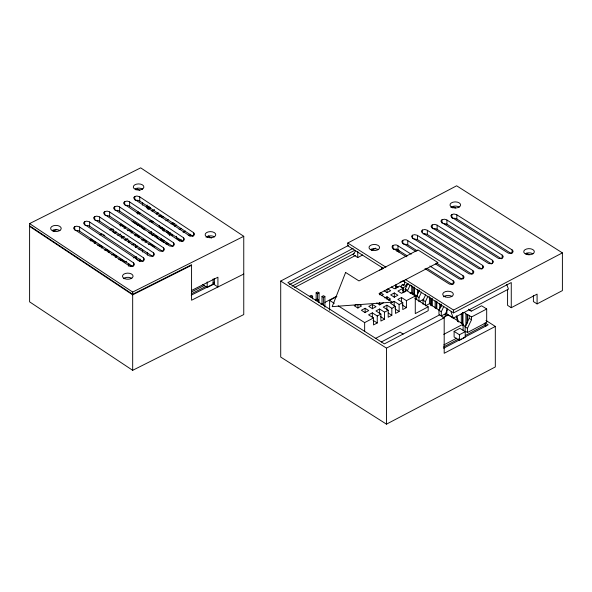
<?xml version="1.0" encoding="UTF-8"?>
<svg xmlns="http://www.w3.org/2000/svg" width="592" height="592" viewBox="0 0 592 592"><rect width="100%" height="100%" fill="white"/><g stroke="black" fill="none" stroke-linecap="round" stroke-linejoin="round"><path stroke-width="0.89" d="M136.338 223.954L136.345 223.857A1.029 0.636 -56.4 0 1 136.441 223.495M138.136 225.145L138.143 225.049A1.029 0.636 -56.4 0 1 138.239 224.694M139.934 226.336L139.941 226.24A1.029 0.636 -56.4 0 1 139.993 226.003M140.607 226.788L140.615 226.692A1.029 0.636 -56.4 0 1 140.667 226.455M141.732 227.528L141.732 227.439A1.029 0.636 -56.4 0 1 141.791 227.195M142.406 227.979L142.406 227.883A1.029 0.636 -56.4 0 1 142.465 227.646M405.372 291.434L405.372 288.918L407.955 283.472M410.256 284.93L407.681 290.376L405.372 288.918M416.664 299.434L416.664 296.074L419.24 290.635M423.776 299.204L418.966 301.728L418.966 297.539L421.548 292.093M423.08 304.384L423.08 300.188L425.655 294.742M430.51 304.399L429.429 303.718L425.382 305.842L425.382 301.654L427.957 296.207M348.54 245.406L280.712 281.052L280.712 357.072L386.48 424.153L495.319 366.944L495.319 326.421L444.192 353.298L444.192 317.8L438.975 314.463L438.975 310.275L441.558 304.828M446.094 313.397L441.284 315.928L441.284 311.732L443.859 306.286M445.214 316.742L445.214 314.226L447.419 309.557M468.464 309.187L471.491 311.103L481.614 305.783L486.683 308.994L486.683 322.411L467.443 332.519L465.142 331.061L465.142 326.865L469.19 318.311L469.19 315.514M467.443 332.519L467.443 328.331L471.498 319.769L471.498 316.979L467.576 314.493L467.073 314.759L464.35 312.45M169.541 235.705L170.296 232.76M401.317 287.409L401.79 287.298M355.392 251.171L353.143 254.641L357.753 257.564L362.644 254.997M406.297 256.758L393.066 248.366C389.418 245.821 396.152 243.586 397.965 245.791L411.196 254.183M416.095 251.607L402.863 243.216C399.215 240.67 405.942 238.435 407.762 240.641L463.018 275.687C466.666 278.233 459.94 280.467 458.119 278.262L435.549 263.951M412.594 235.187L414.592 234.654L417.227 235.276L472.816 270.537C476.464 273.09 469.73 275.324 467.917 273.112L412.313 237.858L411.484 236.282L412.594 235.187L412.594 238.539M422.392 230.036L424.856 229.511L427.024 230.125L482.613 265.394C486.261 267.939 479.527 270.174 477.714 267.969L422.111 232.708L421.282 231.139L422.392 230.036L422.392 232.552M432.19 224.893L434.654 224.368L436.815 224.982L492.403 260.243C496.052 262.789 489.325 265.024 487.505 262.818L431.908 227.557L431.05 226.262L432.19 224.893L432.19 228.246M441.98 219.743L444.451 219.218L446.612 219.832L502.201 255.093C505.849 257.638 499.123 259.873 497.302 257.668L441.699 222.414L440.848 221.112L441.98 219.743L441.98 223.095M451.888 214.541L453.886 214.001L456.521 214.622L512.11 249.891C515.758 252.436 509.024 254.671 507.211 252.466L451.607 217.205L450.778 215.636L451.888 214.541L451.888 217.893M74.703 226.677L76.716 226.166L79.328 226.825L133.503 262.811C137.033 265.431 130.27 267.54 128.501 265.327L74.311 229.341L73.512 228.031L74.703 226.677L74.703 230.029M84.7 221.66L86.713 221.149L89.325 221.808L143.501 257.794C147.031 260.413 140.267 262.522 138.498 260.302L84.308 224.324L83.509 223.014L84.7 221.66L84.7 225.012M94.698 216.642L96.711 216.132L99.323 216.79L153.498 252.777C157.028 255.396 150.272 257.505 148.496 255.285L94.306 219.306L93.543 217.723L94.698 216.642L94.698 219.995M104.695 211.625L107.182 211.129L109.32 211.773L163.496 247.759C167.025 250.379 160.269 252.488 158.493 250.268L104.303 214.289L103.541 212.706L104.695 211.625L104.695 214.977M114.693 206.608L117.179 206.112L119.318 206.756L173.493 242.742C177.023 245.362 170.267 247.471 168.491 245.251L114.3 209.272L113.501 207.955L114.693 206.608L114.693 209.96M124.69 201.591L127.176 201.095L129.315 201.739L183.49 237.725C187.02 240.345 180.264 242.454 178.488 240.234L124.298 204.255L123.499 202.938L124.69 201.591L124.69 204.943M134.798 196.514L136.811 196.004L139.423 196.662L193.599 232.656C197.129 235.276 190.372 237.377 188.596 235.165L134.406 199.178L133.644 197.595L134.798 196.514L134.798 199.867M383.564 268.487L347.793 245.798L347.793 243.009L456.632 185.799L562.4 252.88L562.4 290.605L537.085 303.911L533.399 301.572L533.399 295.349M353.18 248.314L287.853 282.643L384.4 343.878L439.582 314.877M289.488 284.582L354.808 250.253M292.085 286.136L354.142 253.524M294.394 287.594L355.733 255.359M371.606 250.283L375.683 248.137M452.31 207.866L453.938 207.015L455.485 207.992M316.15 299.863L316.15 292.759L317.667 291.967L319.051 292.84L319.051 302.601M396.877 251.378L398.771 250.379L398.771 252.118M312.62 296.222L311.103 297.021L309.72 296.141L311.237 295.341L312.62 296.222L312.62 298.879M316.15 292.759L317.534 293.639L319.051 292.84M322.004 304.458L322.004 296.474L323.521 295.674L324.904 296.555L324.904 307.204M318.474 299.929L316.957 300.729L315.573 299.855L317.09 299.056L318.474 299.929L318.474 302.593M322.004 296.474L323.387 297.354L324.904 296.555M381.744 268.931L380.227 269.73A1.502 0.866 0 0 0 379.827 270.278M320.923 304.503L322.559 303.644M325.008 302.357L336.441 296.348M329.626 310.26L329.626 300.396L336.87 296.585M356.443 304.525L354.194 305.701L357.79 307.981L361.534 306.012L359.381 304.643M400.044 282.295L402.316 281.096M381.218 295.667L383.409 294.52L380.53 292.7M402.619 284.537A1.709 1.036 -57.6 0 1 402.664 284.878L403.677 284.345M401.05 286.794A1.709 1.036 -57.6 0 1 402.316 284.73A1.709 1.036 -57.6 0 1 403.581 285.462L404.595 284.93L404.595 280.741M405.794 285.374A1.369 0.755 62.3 0 0 406.6 284.774L408.029 284.019M402.508 288.045L406.09 286.158L406.127 284.885L406.6 284.774M365.131 308.291L361.386 310.26L364.983 312.539L368.727 310.571L365.131 308.291L365.131 312.657M372.42 304.466L368.779 306.375L372.368 308.661L376.016 306.745L372.42 304.466L372.42 308.832M384.815 297.946L387.005 296.799L390.594 299.078L388.411 300.225M394.294 292.966L390.646 294.883L394.242 297.162L397.883 295.245L394.294 292.966L394.294 297.332M403.152 292.677L403.152 288.311L397.935 291.049L401.531 293.336L406.748 290.591L415.273 296L415.273 313.605L428.179 306.819L428.179 310.733L375.239 338.557M403.818 289.177L402.871 289.673L402.871 290.79L403.818 290.295L403.818 289.177L402.553 288.371M383.305 302.912L379.664 304.828L376.786 303M372.324 312.85L368.572 314.826L373.508 317.948L373.508 324.934L377.252 322.966L377.252 315.98L372.324 312.85L372.324 317.223M379.613 309.024L375.964 310.941L380.9 314.063L380.9 321.049L384.541 319.14L384.541 312.147L379.613 309.024L379.613 313.39M386.902 305.191L383.253 307.107L388.189 310.23L388.189 317.223L391.83 315.307L391.83 308.321L386.902 305.191L386.902 309.557M394.191 301.358L390.542 303.274L395.478 306.404L395.478 313.39L399.119 311.473L399.119 304.488L394.191 301.358L394.191 306.597M401.48 297.524L397.839 299.441L402.767 302.571L402.767 309.557L406.415 307.64L406.415 300.655L401.48 297.524L401.48 301.898M410.108 293.292L411.729 292.441L412.802 293.121M412.839 286.572L412.839 293.728L413.342 293.462M412.839 293.728L417.256 295.948M338.187 305.82L364.65 322.603L373.508 317.948M377.252 315.98L380.9 314.063M384.541 312.147L388.189 310.23M391.83 308.321L395.478 306.404M399.119 304.488L402.767 302.571M406.415 300.655L415.273 296M430.539 297.85L430.539 305.006L431.043 304.739M430.539 305.006L435.653 307.662L435.15 307.929L435.15 300.773M435.15 307.929L439.575 310.141M381.352 341.961L400.066 332.119L403.137 334.073M405.342 279.505L453.561 310.082L562.4 252.88M442.749 317.815L448.403 314.848L463.114 324.179L463.114 330.373M280.712 281.052L386.48 348.133L444.192 317.8M403.011 280.815L453.561 312.879L511.266 282.547L511.266 307.699L537.085 294.128L537.085 303.911M446.871 307.973L446.871 314.086L453.272 318.141L508.447 289.14L506.759 284.397M471.498 316.979L486.683 308.994M443.734 334.362L463.114 324.179M462.463 325.252L462.974 324.986L465.734 326.74M454.108 331.394L459.925 328.331L465.223 331.698L465.223 337.285L459.407 340.341L454.108 336.981L454.108 331.394L459.407 334.754L459.407 340.341M459.407 334.754L465.223 331.698M443.734 344.981L456.654 338.195M443.304 347.082L458.822 338.927M465.349 335.494L485.766 324.764L485.766 326.555M443.63 348.244L461.449 338.876M463.07 338.025L488.185 324.83L485.07 322.855M29.6 223.598L140.681 167.847L243.756 236.304L243.756 314.567L132.675 370.311L29.6 301.853L29.6 223.598L132.675 292.056L132.675 370.311M53.443 231.25L56.743 229.592M135.938 189.847L137.588 189.018L139.897 190.55M146.513 207.415L148.977 206.179M136.959 212.735L138.506 211.958L138.506 212.513L139.86 213.409L139.86 212.854L137.529 214.015M147.171 208.073L148.77 207.267M147.941 209.316L150.405 208.081M99.856 234.883L102.083 233.759M89.88 239.975L91.538 239.146M109.727 230.022L112.206 228.778M119.643 225.041L121.301 224.213M152.092 210.9L154.475 209.701M154.305 210.182L152.825 210.922A2.93 1.806 -56.4 0 1 152.166 211.67M94.202 243.319L95.734 242.55L90.924 239.36L90.924 241.107M114.33 233.218L116.565 232.094M124.002 228.364L125.489 227.617L120.687 224.427L120.687 226.174M158.123 212.72L156.643 213.46A2.93 1.806 -56.4 0 1 156.214 213.978M156.584 213.882L158.175 213.083M97.702 245.643L99.234 244.881L102.734 247.204L101.21 247.974M117.83 235.542L120.812 234.047M127.502 230.688L128.997 229.94L132.497 232.271L131.01 233.019M158.715 216.48L161.187 215.244M149.206 221.771L151.537 220.609L152.884 221.504L152.884 222.059L151.537 221.164L149.983 221.719M151.33 222.281L152.884 221.504M121.338 237.873L124.313 236.378M161.786 217.56L163.429 216.731M104.71 250.298L106.242 249.535L109.742 251.859L108.218 252.629M124.838 240.197L127.813 238.702M134.51 235.342L135.997 234.595L139.505 236.926L138.017 237.673M165.819 220.779L168.261 219.551M128.346 242.528L130.573 241.403M170.984 223.946L173.375 222.747M111.718 254.952L113.25 254.183L116.75 256.514L115.218 257.283M131.846 244.851L134.081 243.734M141.518 239.997L143.005 239.249L146.513 241.573L145.025 242.32M153.957 233.707L151.759 234.809C151.286 231.724 150.99 235.712 153.713 235.586M172.575 224.546L174.958 223.347M174.359 226.181L176.742 224.982M135.353 247.175L137.581 246.057M118.726 259.607L120.25 258.837L125.06 262.034L126.547 261.287M138.854 249.506L141.088 248.381M148.525 244.651L150.013 243.904L154.815 247.093M179.065 229.578L181.515 228.349M159.884 239.79L161.535 238.961M163.111 240.004L162.593 240.263L163.71 241.011L164.228 240.752M183.069 232.286L185.518 231.058M133.244 257.927L136.219 256.432L136.219 259.052M188.241 235.446L190.624 234.254M189.825 236.045L191.416 235.253M130.27 266.407L131.757 265.66M132.675 292.056L243.756 236.304M191.571 265.29L132.675 294.853L29.6 226.396M191.571 290.45L217.923 277.219L217.923 287.002L214.334 284.619L214.334 278.388M191.445 291.915L204.632 285.292M191.283 293.824L206.164 286.358M212.78 283.043L214.43 282.214M191.216 295.171L214.363 283.553M202.767 284.537L207.2 287.483L213.142 284.5L213.142 278.906M243.756 274.037L191.571 300.225L191.571 264.735L132.675 294.291L29.6 225.833M146.89 207.94L149.302 206.867M148.237 208.828L150.649 207.762M159.914 216.591L161.52 215.873M161.261 217.479L162.867 216.768M393.325 249.498L395.471 249.151L397.254 249.572L407.303 255.907M136.959 213.068L138.506 212.513M452.577 218.404L454.826 218.256L456.521 218.818L511.325 253.591M432.878 228.764L435.12 228.608L436.815 229.171L491.626 263.943M423.08 233.907L424.856 233.707L427.024 234.321L481.829 269.094M403.492 244.207L407.052 244.422L417.101 250.756M135.501 200.392L137.751 200.266L139.423 200.858L192.829 236.334M125.393 205.468L127.176 205.291L129.315 205.927L182.721 241.41M115.396 210.486L117.645 210.36L119.318 210.944L172.723 246.427M95.401 220.52L97.65 220.394L99.323 220.979L152.729 256.462M85.403 225.537L87.653 225.411L89.325 226.003L142.731 261.479M75.406 230.554L77.656 230.429L79.328 231.021L132.734 266.496M443.082 223.502L446.612 224.02L501.424 258.793M413.697 238.946L417.227 239.471L472.039 274.237M105.805 215.399L109.32 215.962L162.726 251.445M381.973 267.747L381.529 267.88L381.514 269.508M429.873 266.03L453.22 280.837C456.869 283.383 450.142 285.618 448.322 283.413L424.975 268.605M526.784 253.213L529.107 254.686M511.266 307.699L507.581 305.361L507.581 289.473M436.556 263.1L461.464 278.891M396.47 248.914L398.771 250.379M426.758 268.25L452.443 284.537M468.849 309.631L471.188 311.111M485.98 320.494L495.319 326.421M484.204 323.772L485.766 324.764M469.19 318.311L471.498 319.769M347.793 243.009L385.903 267.17M402.664 284.878L403.581 285.462M416.664 296.074L418.966 297.539M423.08 300.188L425.382 301.654M438.975 310.275L441.284 311.732M445.214 314.226L447.515 315.684M465.142 326.865L467.443 328.331M403.152 288.311L399.556 286.032L394.339 288.77L391.467 286.95M396.033 285.958L398.105 287.275M395.493 286.091L397.824 287.571M402.493 290.531L404.832 292.011M414.948 298.427L428.179 306.819M387.819 288.866L390.698 290.687L387.05 292.603L384.178 290.783M402.183 304.961L406.415 307.64M394.894 308.795L399.119 311.473M388.308 313.072L391.83 315.307M380.316 316.454L384.541 319.14M373.027 320.287L377.252 322.966M329.626 300.396L334.295 303.356M208.303 235.986L211.374 238.028M161.535 228.342L159.292 226.847L159.292 225.448M170.296 234.158L172.538 235.646L172.538 234.254M178.784 239.849L176.542 238.354L176.542 236.26M168.409 244.148L166.16 242.661L166.16 244.341M133.844 221.978L144.626 229.141M131.994 221.393L138.032 225.404M141.54 227.735L145.04 230.059M148.548 232.382L152.048 234.713M156.31 237.54L163.858 242.557M103.459 234.669L104.828 235.586M136.508 259.274L139.941 261.553L139.941 258.933M451.023 311.821L453.272 318.141M456.795 315.854L458.363 322.063M456.284 316.113L457.631 321.441M512.11 249.891L512.11 253.243M502.201 255.093L502.201 258.445M492.403 260.243L492.403 263.595M482.613 265.394L482.613 268.746M472.816 270.537L472.816 273.896M467.576 314.493L467.576 322.544M467.073 314.759L467.073 323.706M465.919 314.026L465.919 325.652M463.018 275.687L463.018 279.039M462.974 312.465L462.974 324.986M462.463 312.731L462.463 324.357M461.309 313.79L461.309 323.624M456.846 214.844L456.846 219.033M453.561 310.082L453.561 312.879M453.22 280.837L453.22 284.19M446.945 220.046L446.945 224.242M441.417 304.162L441.417 305.946M440.907 304.429L440.907 307.107M439.76 303.696L439.76 309.061M437.148 225.197L437.148 229.393M436.807 301.239L436.807 308.395M436.297 301.506L436.297 308.654M432.197 298.316L432.197 305.472M431.694 298.583L431.694 305.731M429.429 296.636L429.429 303.718M427.35 230.347L427.35 234.536M419.099 289.962L419.099 291.752M418.596 290.228L418.596 292.914M417.552 235.498L417.552 239.686M417.441 289.495L417.441 295.756M414.496 287.039L414.496 294.194M413.986 287.305L413.986 294.461M411.729 285.359L411.729 292.441M407.762 240.641L407.762 244.836M402.797 240.337L402.797 243.689M397.965 245.791L397.965 249.987M395.959 284.626L395.959 288.992M393.007 245.488L393.007 248.84M387.101 289.281L387.101 292.774M387.005 296.799L387.005 299.419M386.48 348.133L386.48 424.153M379.812 293.114L379.812 294.86M379.709 302.379L379.709 304.998M364.65 322.603L364.65 331.572M357.945 304.606L357.945 308.099M357.753 251.452L357.753 257.564M323.387 297.354L323.387 305.339M317.534 293.639L317.534 299.848M207.2 281.888L207.2 287.483M193.599 232.656L193.599 236.008M183.49 237.725L183.49 241.077M181.485 239.738L181.485 241.521M179.842 239.249L179.842 241.04M173.493 242.742L173.493 246.102M168.72 232.108L168.72 233.899M168.202 231.472L168.202 234.158M167.085 230.725L167.085 232.515M164.228 229.126L164.228 230.917M163.71 228.49L163.71 231.176M163.496 247.759L163.496 251.119M162.593 227.742L162.593 230.429M157.405 238.517L157.405 236.844L155.156 235.35L155.156 237.029M153.498 252.777L153.498 256.136M151.537 220.609L151.537 221.164M147.378 252.577L147.378 255.196M147.082 205.002L147.082 206.741M143.501 257.794L143.501 261.153M143.005 239.249L143.005 240.996M142.591 202.42L142.591 205.187M142.576 249.387L142.576 252.007M139.742 196.884L139.742 201.08M135.997 234.595L135.997 236.341M135.568 244.733L135.568 247.352M133.503 262.811L133.503 266.171M129.633 201.961L129.633 206.149M128.782 263.655L128.782 266.274M128.56 240.078L128.56 242.698M121.552 235.424L121.552 238.043M120.25 258.837L120.25 260.584M119.636 206.978L119.636 211.166M113.242 229.03L113.242 232.523M109.638 211.995L109.638 216.184M99.641 217.012L99.641 221.208M99.234 244.881L99.234 246.627M89.644 222.03L89.644 226.225M79.646 227.047L79.646 231.243M443.571 296.814A5.306 3.064 0 0 1 451.962 296.407M450.882 207.437A5.306 3.064 0 0 1 459.281 207.111M370.733 249.439A5.306 3.064 0 0 1 378.221 249.639M525.467 253.635A5.306 3.064 0 0 1 532.963 253.835M382.499 269.02A2.782 1.68 -57.6 0 1 382.654 268.805M123.388 278.662A5.306 3.064 0 0 1 131.787 278.366M135.176 188.811A5.306 3.064 0 0 1 142.65 189.188M52.444 230.332A5.306 3.064 0 0 1 59.925 230.636M206.053 237.17A5.306 3.064 0 0 1 214.452 236.874M138.817 225.5A1.029 0.636 -56.4 0 1 138.868 225.256M150.96 233.174A1.709 1.058 -56.4 0 1 151.604 231.635M345.624 272.468L332.201 306.641L392.4 302.127L379.035 293.654L438.036 262.641L417.989 249.928L358.989 280.941L345.624 272.468M526.17 254.286A5.306 3.064 0 0 0 534.339 251.852A5.306 3.064 0 0 0 526.599 248.98A5.306 3.064 0 0 0 526.17 254.286M371.436 250.09A5.306 3.064 0 0 0 379.598 247.656A5.306 3.064 0 0 0 371.865 244.792A5.306 3.064 0 0 0 371.436 250.09M452.362 207.489A5.306 3.064 0 0 0 460.598 205.135A5.306 3.064 0 0 0 452.947 202.198A5.306 3.064 0 0 0 452.362 207.489M445.169 296.858A5.306 3.064 0 0 0 453.339 294.424A5.306 3.064 0 0 0 445.606 291.553A5.306 3.064 0 0 0 445.169 296.858M207.481 237.237A5.306 3.064 0 0 0 215.747 234.906A5.306 3.064 0 0 0 208.125 231.938A5.306 3.064 0 0 0 207.481 237.237M52.954 230.998A5.306 3.064 0 0 0 61.213 228.667A5.306 3.064 0 0 0 53.598 225.7A5.306 3.064 0 0 0 52.954 230.998M135.553 189.477A5.306 3.064 0 0 0 143.878 187.235A5.306 3.064 0 0 0 136.345 184.193A5.306 3.064 0 0 0 135.553 189.477M124.816 278.721A5.306 3.064 0 0 0 133.074 276.397A5.306 3.064 0 0 0 125.46 273.43A5.306 3.064 0 0 0 124.816 278.721"/></g></svg>
